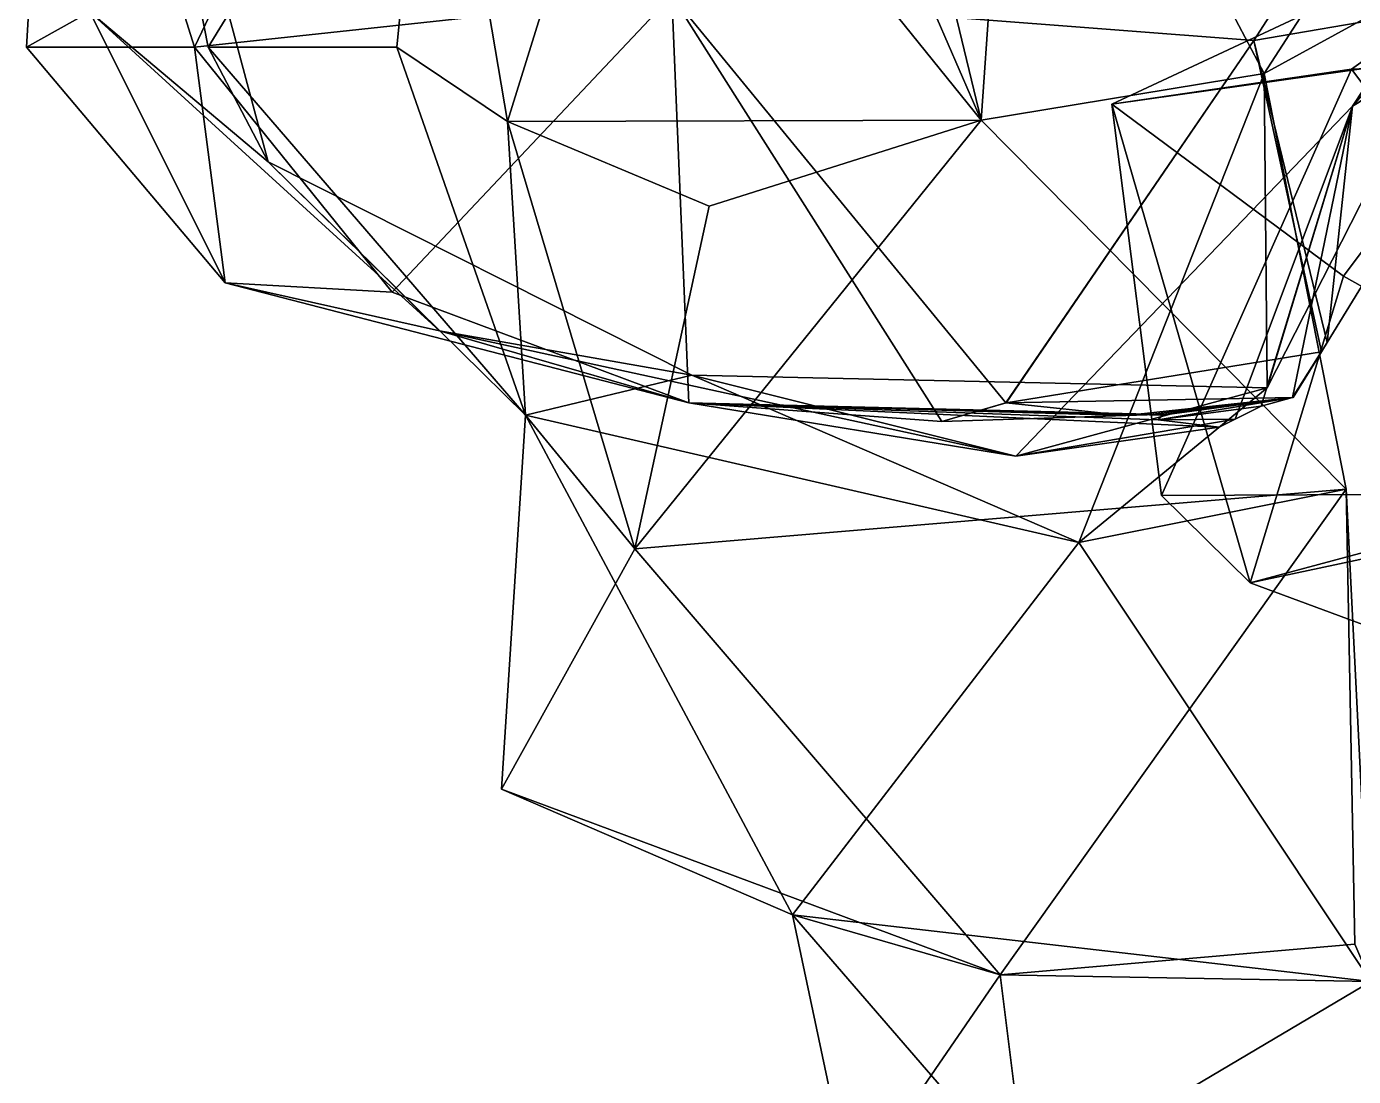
# Model space of a CAD drawing. Extents: x 290095 to 295679, y 4553756 to 4561441.
# Drawn here: x 294013.3 to 294066, y 4559275.8 to 4559317.6 of the extents above; entities that cross this region are included whole.
import ezdxf

# ---------------------------------------------------------------- set-up
doc = ezdxf.new("R2010")
doc.units = 0
doc.layers.add('Au_ppm_Pref_-_0_5', color=7, linetype='CONTINUOUS')

msp = doc.modelspace()

# ---------------------------------------------------------------- linework, layer by layer
at = {"layer": 'Au_ppm_Pref_-_0_5'}
for points in [[(294079.619, 4559335.13, 1811.466), (294065.933, 4559314.391, 1811.456), (294073.673, 4559319.273, 1817.11)], [(294071.401, 4559320.61, 1805.555), (294065.933, 4559314.391, 1811.456), (294079.619, 4559335.13, 1811.466)], [(294019.932, 4559316.734, 1821.131), (294013.258, 4559316.734, 1817.433), (294014.305, 4559334.597, 1817.521)], [(294015.778, 4559318.141, 1811.871), (294014.305, 4559334.597, 1817.521), (294013.258, 4559316.734, 1817.433)], [(294028.522, 4559334.719, 1823.569), (294019.932, 4559316.734, 1821.131), (294014.305, 4559334.597, 1817.521)], [(294019.932, 4559316.734, 1821.131), (294028.522, 4559334.719, 1823.569), (294038.887, 4559318.782, 1823.302)], [(294046.169, 4559334.552, 1796.408), (294045.056, 4559327.931, 1793.676), (294051.172, 4559313.838, 1794.733)], [(294046.169, 4559334.552, 1796.408), (294051.172, 4559313.838, 1794.733), (294052.602, 4559334.286, 1799.961)], [(294074.608, 4559334.552, 1801.296), (294052.602, 4559334.286, 1799.961), (294062.419, 4559315.691, 1799.902)], [(294071.401, 4559320.61, 1805.555), (294074.608, 4559334.552, 1801.296), (294062.419, 4559315.691, 1799.902)], [(294062.419, 4559315.691, 1799.902), (294052.602, 4559334.286, 1799.961), (294051.172, 4559313.838, 1794.733)], [(294022.854, 4559312.172, 1806.33), (294017.271, 4559333.046, 1805.732), (294015.778, 4559318.141, 1811.871)], [(294017.271, 4559333.046, 1805.732), (294020.467, 4559316.734, 1802.109), (294029.394, 4559331.264, 1800.239)], [(294017.271, 4559333.046, 1805.732), (294022.854, 4559312.172, 1806.33), (294020.467, 4559316.734, 1802.109)], [(294020.467, 4559316.734, 1802.109), (294027.96, 4559316.734, 1799.615), (294029.394, 4559331.264, 1800.239)], [(294029.394, 4559331.264, 1800.239), (294027.96, 4559316.734, 1799.615), (294032.365, 4559313.773, 1794.853)], [(294037.611, 4559330.644, 1793.676), (294029.394, 4559331.264, 1800.239), (294032.365, 4559313.773, 1794.853)], [(294037.611, 4559330.644, 1793.676), (294032.365, 4559313.773, 1794.853), (294051.172, 4559313.838, 1794.733)], [(294037.611, 4559330.644, 1793.676), (294051.172, 4559313.838, 1794.733), (294045.056, 4559327.931, 1793.676)], [(294065.892, 4559315.853, 1847.574), (294078.331, 4559324.742, 1852.165), (294056.373, 4559314.463, 1853.069)], [(294072.373, 4559316.734, 1858.01), (294056.373, 4559314.463, 1853.069), (294078.331, 4559324.742, 1852.165)], [(294065.892, 4559315.853, 1847.574), (294086.348, 4559316.734, 1849.215), (294078.331, 4559324.742, 1852.165)], [(294071.401, 4559320.61, 1805.555), (294062.419, 4559315.691, 1799.902), (294062.541, 4559303.203, 1805.555)], [(294071.401, 4559320.61, 1805.555), (294062.541, 4559303.203, 1805.555), (294065.933, 4559314.391, 1811.456)], [(294073.673, 4559319.273, 1817.11), (294065.933, 4559314.391, 1811.456), (294073.475, 4559318.966, 1817.115)], [(294019.932, 4559316.734, 1821.131), (294038.887, 4559318.782, 1823.302), (294027.775, 4559307.005, 1820.676)], [(294039.571, 4559302.606, 1817.045), (294027.775, 4559307.005, 1820.676), (294038.887, 4559318.782, 1823.302)], [(294052.162, 4559302.606, 1822.521), (294049.616, 4559301.864, 1821.113), (294038.887, 4559318.782, 1823.302)], [(294049.616, 4559301.864, 1821.113), (294039.571, 4559302.606, 1817.045), (294038.887, 4559318.782, 1823.302)], [(294038.887, 4559318.782, 1823.302), (294062.014, 4559316.992, 1822.313), (294052.162, 4559302.606, 1822.521)], [(294063.137, 4559318.752, 1822.291), (294062.014, 4559316.992, 1822.313), (294038.887, 4559318.782, 1823.302)], [(294064.921, 4559304.995, 1817.103), (294062.014, 4559316.992, 1822.313), (294073.475, 4559318.966, 1817.115)], [(294073.475, 4559318.966, 1817.115), (294062.014, 4559316.992, 1822.313), (294063.137, 4559318.752, 1822.291)], [(294073.475, 4559318.966, 1817.115), (294065.933, 4559314.391, 1811.456), (294064.921, 4559304.995, 1817.103)], [(294013.258, 4559316.734, 1817.433), (294021.15, 4559307.364, 1817.433), (294015.778, 4559318.141, 1811.871)], [(294015.778, 4559318.141, 1811.871), (294029.655, 4559305.465, 1812.791), (294022.854, 4559312.172, 1806.33)], [(294021.15, 4559307.364, 1817.433), (294029.655, 4559305.465, 1812.791), (294015.778, 4559318.141, 1811.871)], [(294019.932, 4559316.734, 1821.131), (294021.15, 4559307.364, 1817.433), (294013.258, 4559316.734, 1817.433)], [(294019.932, 4559316.734, 1821.131), (294027.775, 4559307.005, 1820.676), (294021.15, 4559307.364, 1817.433)], [(294033.076, 4559302.118, 1799.59), (294027.96, 4559316.734, 1799.615), (294020.467, 4559316.734, 1802.109)], [(294022.854, 4559312.172, 1806.33), (294033.076, 4559302.118, 1799.59), (294020.467, 4559316.734, 1802.109)], [(294027.96, 4559316.734, 1799.615), (294033.076, 4559302.118, 1799.59), (294032.365, 4559313.773, 1794.853)], [(294062.014, 4559316.992, 1822.313), (294052.172, 4559302.607, 1822.52), (294052.162, 4559302.606, 1822.521)], [(294052.172, 4559302.607, 1822.52), (294062.014, 4559316.992, 1822.313), (294064.7, 4559304.634, 1817.103)], [(294072.373, 4559316.734, 1858.01), (294065.573, 4559307.637, 1855.976), (294056.373, 4559314.463, 1853.069)], [(294064.7, 4559304.634, 1817.103), (294062.014, 4559316.992, 1822.313), (294064.921, 4559304.995, 1817.103)], [(294065.573, 4559307.637, 1855.976), (294072.373, 4559316.734, 1858.01), (294079.094, 4559300.075, 1858.492)], [(294065.892, 4559315.853, 1847.574), (294078.611, 4559299.009, 1847.493), (294086.348, 4559316.734, 1849.215)], [(294062.419, 4559315.691, 1799.902), (294051.172, 4559313.838, 1794.733), (294065.681, 4559299.172, 1793.708)], [(294055.062, 4559297.059, 1801.428), (294062.541, 4559303.203, 1805.555), (294062.419, 4559315.691, 1799.902)], [(294062.419, 4559315.691, 1799.902), (294065.681, 4559299.172, 1793.708), (294055.062, 4559297.059, 1801.428)], [(294065.892, 4559315.853, 1847.574), (294056.373, 4559314.463, 1853.069), (294058.338, 4559298.916, 1849.659)], [(294065.892, 4559315.853, 1847.574), (294058.338, 4559298.916, 1849.659), (294078.611, 4559299.009, 1847.493)], [(294065.933, 4559314.391, 1811.456), (294052.55, 4559300.486, 1811.398), (294061.27, 4559301.952, 1816.115)], [(294062.541, 4559303.203, 1805.555), (294052.55, 4559300.486, 1811.398), (294065.933, 4559314.391, 1811.456)], [(294065.573, 4559307.637, 1855.976), (294061.865, 4559295.45, 1853.477), (294056.373, 4559314.463, 1853.069)], [(294056.373, 4559314.463, 1853.069), (294061.865, 4559295.45, 1853.477), (294058.338, 4559298.916, 1849.659)], [(294062.305, 4559302.475, 1816.46), (294065.933, 4559314.391, 1811.456), (294061.27, 4559301.952, 1816.115)], [(294063.542, 4559302.811, 1817.051), (294065.933, 4559314.391, 1811.456), (294062.305, 4559302.475, 1816.46)], [(294065.933, 4559314.391, 1811.456), (294063.542, 4559302.811, 1817.051), (294064.921, 4559304.995, 1817.103)], [(294051.172, 4559313.838, 1794.733), (294032.365, 4559313.773, 1794.853), (294040.375, 4559310.412, 1789.844)], [(294037.418, 4559296.801, 1791.822), (294032.365, 4559313.773, 1794.853), (294033.076, 4559302.118, 1799.59)], [(294032.365, 4559313.773, 1794.853), (294037.418, 4559296.801, 1791.822), (294040.375, 4559310.412, 1789.844)], [(294051.172, 4559313.838, 1794.733), (294037.418, 4559296.801, 1791.822), (294065.681, 4559299.172, 1793.708)], [(294051.172, 4559313.838, 1794.733), (294040.375, 4559310.412, 1789.844), (294037.418, 4559296.801, 1791.822)], [(294039.683, 4559303.698, 1805.094), (294022.854, 4559312.172, 1806.33), (294029.655, 4559305.465, 1812.791)], [(294039.683, 4559303.698, 1805.094), (294033.076, 4559302.118, 1799.59), (294022.854, 4559312.172, 1806.33)], [(294065.573, 4559307.637, 1855.976), (294079.094, 4559300.075, 1858.492), (294061.865, 4559295.45, 1853.477)], [(294039.571, 4559302.606, 1817.045), (294021.15, 4559307.364, 1817.433), (294027.775, 4559307.005, 1820.676)], [(294021.15, 4559307.364, 1817.433), (294039.571, 4559302.606, 1817.045), (294029.655, 4559305.465, 1812.791)], [(294039.683, 4559303.698, 1805.094), (294029.655, 4559305.465, 1812.791), (294052.55, 4559300.486, 1811.398)], [(294052.55, 4559300.486, 1811.398), (294029.655, 4559305.465, 1812.791), (294039.571, 4559302.606, 1817.045)], [(294064.921, 4559304.995, 1817.103), (294063.542, 4559302.811, 1817.051), (294064.7, 4559304.634, 1817.103)], [(294052.172, 4559302.607, 1822.52), (294064.7, 4559304.634, 1817.103), (294063.57, 4559302.821, 1817.076)], [(294064.7, 4559304.634, 1817.103), (294063.542, 4559302.811, 1817.051), (294063.57, 4559302.821, 1817.076)], [(294039.683, 4559303.698, 1805.094), (294055.062, 4559297.059, 1801.428), (294033.076, 4559302.118, 1799.59)], [(294062.541, 4559303.203, 1805.555), (294039.683, 4559303.698, 1805.094), (294052.55, 4559300.486, 1811.398)], [(294039.683, 4559303.698, 1805.094), (294062.541, 4559303.203, 1805.555), (294055.062, 4559297.059, 1801.428)], [(294058.208, 4559301.923, 1816.622), (294039.571, 4559302.606, 1817.045), (294058.363, 4559302.113, 1817.254)], [(294060.631, 4559301.63, 1815.902), (294039.571, 4559302.606, 1817.045), (294058.208, 4559301.923, 1816.622)], [(294052.55, 4559300.486, 1811.398), (294039.571, 4559302.606, 1817.045), (294060.631, 4559301.63, 1815.902)], [(294039.571, 4559302.606, 1817.045), (294057.766, 4559302.123, 1817.618), (294058.387, 4559302.142, 1817.352)], [(294039.571, 4559302.606, 1817.045), (294058.387, 4559302.142, 1817.352), (294058.363, 4559302.113, 1817.254)], [(294039.571, 4559302.606, 1817.045), (294049.616, 4559301.864, 1821.113), (294056.919, 4559302.096, 1817.981)], [(294057.766, 4559302.123, 1817.618), (294039.571, 4559302.606, 1817.045), (294056.919, 4559302.096, 1817.981)], [(294052.172, 4559302.607, 1822.52), (294049.616, 4559301.864, 1821.113), (294052.162, 4559302.606, 1822.521)], [(294056.919, 4559302.096, 1817.981), (294049.616, 4559301.864, 1821.113), (294052.172, 4559302.607, 1822.52)], [(294063.57, 4559302.821, 1817.076), (294056.919, 4559302.096, 1817.981), (294052.172, 4559302.607, 1822.52)], [(294057.766, 4559302.123, 1817.618), (294056.919, 4559302.096, 1817.981), (294063.57, 4559302.821, 1817.076)], [(294063.57, 4559302.821, 1817.076), (294058.387, 4559302.142, 1817.352), (294057.766, 4559302.123, 1817.618)], [(294063.542, 4559302.811, 1817.051), (294058.208, 4559301.923, 1816.622), (294058.363, 4559302.113, 1817.254)], [(294058.208, 4559301.923, 1816.622), (294063.542, 4559302.811, 1817.051), (294062.305, 4559302.475, 1816.46)], [(294058.208, 4559301.923, 1816.622), (294062.305, 4559302.475, 1816.46), (294061.27, 4559301.952, 1816.115)], [(294063.57, 4559302.821, 1817.076), (294058.363, 4559302.113, 1817.254), (294058.387, 4559302.142, 1817.352)], [(294063.542, 4559302.811, 1817.051), (294058.363, 4559302.113, 1817.254), (294063.57, 4559302.821, 1817.076)], [(294032.127, 4559287.251, 1793.676), (294037.418, 4559296.801, 1791.822), (294033.076, 4559302.118, 1799.59)], [(294032.127, 4559287.251, 1793.676), (294033.076, 4559302.118, 1799.59), (294043.684, 4559282.261, 1799.125)], [(294055.062, 4559297.059, 1801.428), (294043.684, 4559282.261, 1799.125), (294033.076, 4559302.118, 1799.59)], [(294061.27, 4559301.952, 1816.115), (294052.55, 4559300.486, 1811.398), (294060.631, 4559301.63, 1815.902)], [(294058.208, 4559301.923, 1816.622), (294061.27, 4559301.952, 1816.115), (294060.631, 4559301.63, 1815.902)], [(294079.094, 4559300.075, 1858.492), (294070.199, 4559292.373, 1853.069), (294061.865, 4559295.45, 1853.477)], [(294037.418, 4559296.801, 1791.822), (294051.937, 4559279.877, 1792.814), (294065.681, 4559299.172, 1793.708)], [(294066.017, 4559281.098, 1793.676), (294065.681, 4559299.172, 1793.708), (294051.937, 4559279.877, 1792.814)], [(294066.66, 4559279.617, 1799.708), (294055.062, 4559297.059, 1801.428), (294065.681, 4559299.172, 1793.708)], [(294078.611, 4559299.009, 1847.493), (294058.338, 4559298.916, 1849.659), (294061.865, 4559295.45, 1853.477)], [(294070.199, 4559292.373, 1853.069), (294078.611, 4559299.009, 1847.493), (294061.865, 4559295.45, 1853.477)], [(294066.66, 4559279.617, 1799.708), (294065.681, 4559299.172, 1793.708), (294066.017, 4559281.098, 1793.676)], [(294037.418, 4559296.801, 1791.822), (294032.127, 4559287.251, 1793.676), (294051.937, 4559279.877, 1792.814)], [(294055.062, 4559297.059, 1801.428), (294066.66, 4559279.617, 1799.708), (294043.684, 4559282.261, 1799.125)], [(294051.937, 4559279.877, 1792.814), (294032.127, 4559287.251, 1793.676), (294043.684, 4559282.261, 1799.125)], [(294043.684, 4559282.261, 1799.125), (294066.66, 4559279.617, 1799.708), (294052.974, 4559271.513, 1796.871)], [(294043.684, 4559282.261, 1799.125), (294052.974, 4559271.513, 1796.871), (294046.015, 4559271.256, 1793.676)], [(294043.684, 4559282.261, 1799.125), (294046.015, 4559271.256, 1793.676), (294051.937, 4559279.877, 1792.814)], [(294051.937, 4559279.877, 1792.814), (294066.66, 4559279.617, 1799.708), (294066.017, 4559281.098, 1793.676)], [(294052.974, 4559271.513, 1796.871), (294051.937, 4559279.877, 1792.814), (294046.015, 4559271.256, 1793.676)], [(294052.974, 4559271.513, 1796.871), (294066.66, 4559279.617, 1799.708), (294051.937, 4559279.877, 1792.814)]]:
    msp.add_3dface(points, dxfattribs=at)

doc.saveas('drawing.dxf')
